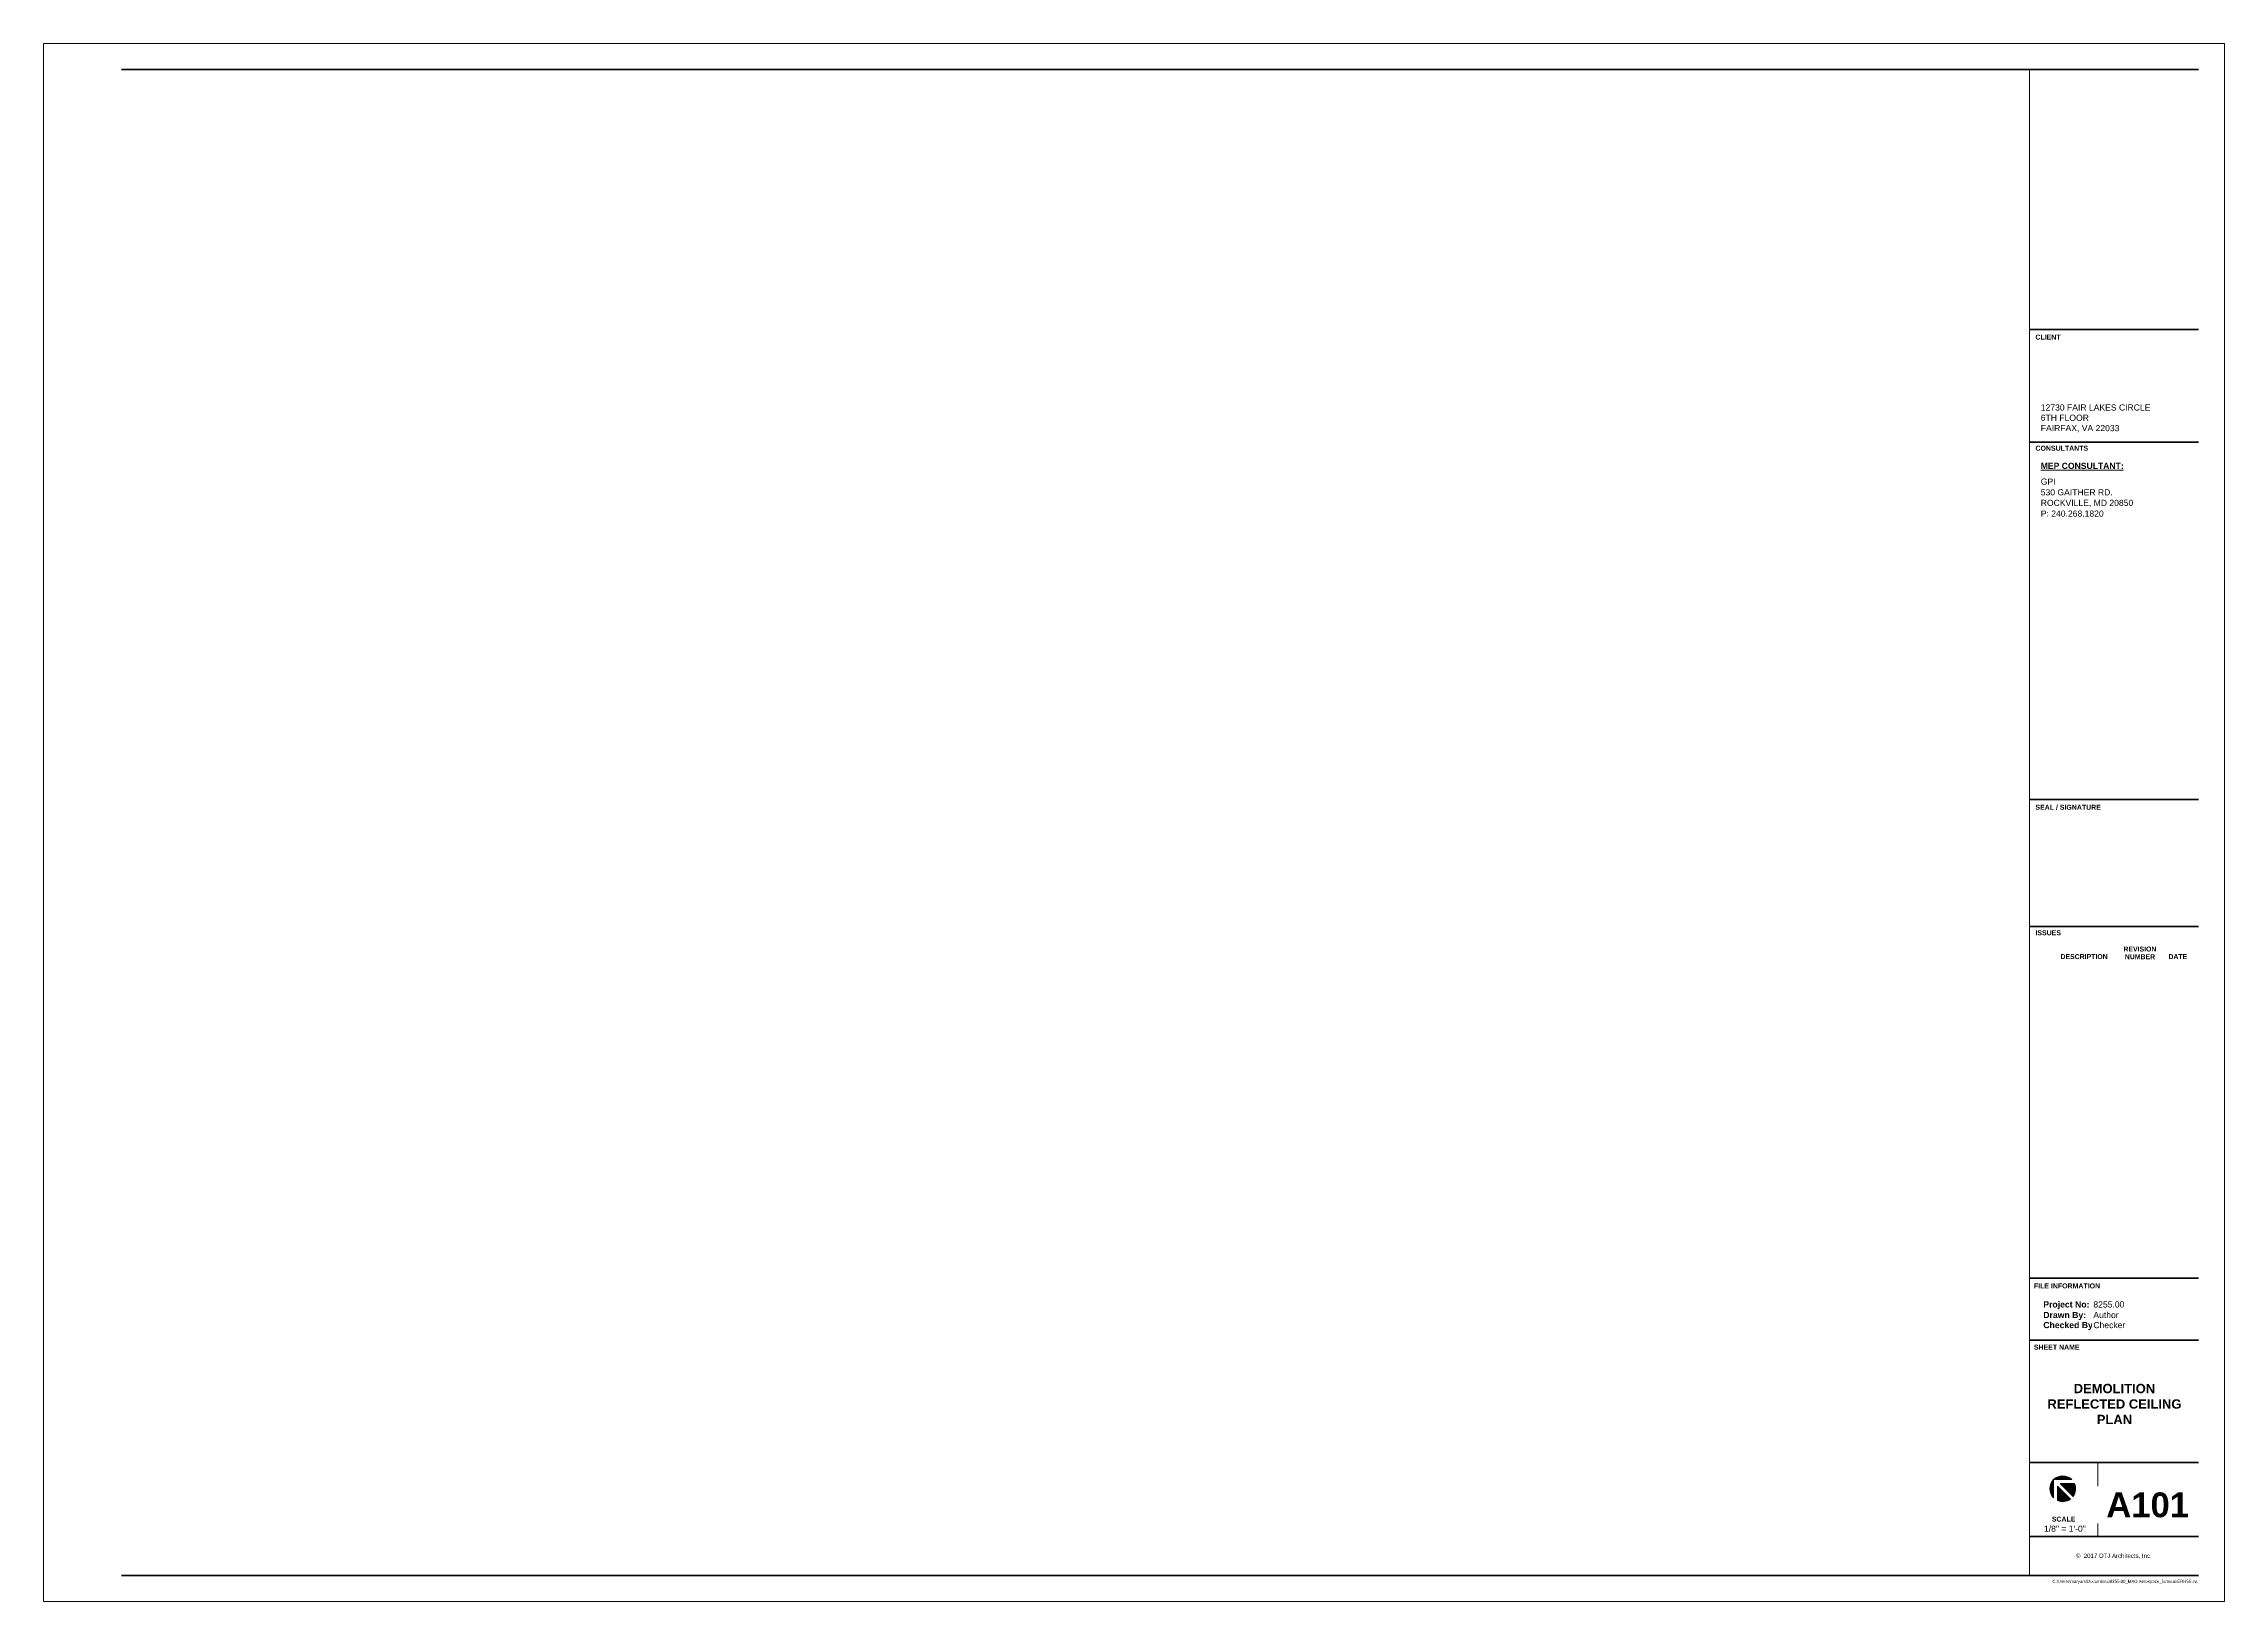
# Model space of a CAD drawing. Header units: inches. Extents: x 0.1 to 42.1, y 0 to 30.
import ezdxf

# ---------------------------------------------------------------- set-up
doc = ezdxf.new("R2010")
doc.units = ezdxf.units.IN
doc.header["$MEASUREMENT"] = 0
for name, color, linetype, lineweight in [('A-ANNO-NOTE', 131, 'Continuous', 9), ('A-DETL-THIN', 151, 'Continuous', 9), ('G-ANNO-TTLB', 6, 'Continuous', 9), ('G-ANNO-TTLB-THIN', 151, 'Continuous', 9), ('G-ANNO-TTLB-WIDE', 214, 'Continuous', 50)]:
    doc.layers.add(name, color=color, linetype=linetype, lineweight=lineweight)
doc.styles.add('Arial_B', font='arialbd.ttf', dxfattribs={"height": 0.09513339392643282})
doc.styles.add('Swis721 Lt BT_1', font='swissl.ttf', dxfattribs={"height": 0.09608532357473035})
doc.styles.add('Swis721 Lt BT_2', font='swissl.ttf', dxfattribs={"height": 0.1182588597842835})
doc.styles.add('Swis721 Lt BT_3', font='swissl.ttf', dxfattribs={"height": 0.08333333333333331})
doc.styles.add('Swis721 Lt BT_4', font='swissl.ttf', dxfattribs={"height": 0.05912942989214175})
doc.styles.add('Swis721 Lt BT_B_1', font='', dxfattribs={"height": 0.1192218798151002})
doc.styles.add('Swis721 Lt BT_B_2', font='', dxfattribs={"height": 0.4768875192604006})
doc.styles.add('Swis721 Lt BT_B_3', font='', dxfattribs={"height": 0.1788328197226502})
doc.styles.get('Swis721 Lt BT_B_1').set_extended_font_data('Swis721 Lt BT', bold=True)
doc.styles.get('Swis721 Lt BT_B_2').set_extended_font_data('Swis721 Lt BT', bold=True)
doc.styles.get('Swis721 Lt BT_B_3').set_extended_font_data('Swis721 Lt BT', bold=True)

# ---------------------------------------------------------------- blocks, each defined once
blk = doc.blocks.new('Titleblock - 30 x 42 - DC _ VA-4818253-DEMOLITION REFLECTED CEILING PLAN')
at = {"layer": 'G-ANNO-TTLB'}
h = blk.add_hatch(color=256, dxfattribs=at)
edge = h.paths.add_edge_path(flags=0)
edge.add_line((38.72322899144457, 2.358165792008868), (38.72322899144462, 2.006602884717845))
edge.add_arc((38.89901044509011, 2.18238433836338), 0.2485925157591419, 135.0000000000076, 225.000000000009, ccw=False)
h = blk.add_hatch(color=256, dxfattribs=at)
edge = h.paths.add_edge_path(flags=0)
edge.add_line((39.07479189873563, 2.358165792008887), (38.72322899144456, 2.358165792008863))
edge.add_arc((38.89901044509011, 2.18238433836338), 0.2485925157591469, 44.99999999999869, 135.0000000000106, ccw=False)
h = blk.add_hatch(color=256, dxfattribs=at)
edge = h.paths.add_edge_path(flags=0)
edge.add_line((38.79634443725612, 1.955982196750547), (38.79634443725607, 2.233349918654593))
edge.add_line((38.79634443725607, 2.233349918654593), (39.04703054475296, 1.982663811157806))
edge.add_arc((38.89901044509016, 2.182384338363388), 0.248592515759146, 245.6072536353056, 306.5434806647323, ccw=False)
h = blk.add_hatch(color=256, dxfattribs=at)
edge = h.paths.add_edge_path(flags=0)
edge.add_line((38.84804486479882, 2.28505034619744), (39.12541258670292, 2.285050346197479))
edge.add_arc((38.89901044509006, 2.182384338363377), 0.2485925157591927, -36.5434806647263, 24.392746364706113, ccw=False)
edge.add_line((39.09873097229569, 2.03436423870057), (38.84804486479882, 2.28505034619744))
at = {"layer": 'A-ANNO-NOTE'}
for p, q in [((38.72322899144457, 2.358165792008865), (39.07479189873563, 2.358165792008882)), ((38.72322899144462, 2.006602884717858), (38.72322899144458, 2.358165792008867)), ((38.72322899144456, 2.358165792008859), (38.72322899144462, 2.006602884717861)), ((39.07479189873563, 2.358165792008886), (38.72322899144458, 2.358165792008871)), ((38.72322899144462, 2.006602884717845), (38.72322899144457, 2.358165792008868)), ((38.72322899144456, 2.358165792008863), (39.07479189873563, 2.358165792008887)), ((39.04703054475289, 1.982663811157771), (38.79634443725607, 2.233349918654593)), ((38.79634443725607, 2.233349918654593), (39.04703054475289, 1.982663811157771)), ((38.79634443725612, 1.955982196750554), (38.79634443725607, 2.233349918654593)), ((38.79634443725607, 2.233349918654593), (38.79634443725612, 1.955982196750554)), ((39.04703054475296, 1.982663811157806), (38.79634443725607, 2.233349918654593)), ((38.79634443725607, 2.233349918654593), (38.79634443725612, 1.955982196750547)), ((39.0987309722957, 2.034364238700566), (38.84804486479883, 2.285050346197439)), ((38.84804486479882, 2.285050346197439), (39.0987309722957, 2.034364238700566)), ((39.12541258670294, 2.28505034619748), (38.84804486479883, 2.285050346197439)), ((38.84804486479882, 2.285050346197438), (39.12541258670292, 2.28505034619748)), ((38.84804486479882, 2.28505034619744), (39.09873097229569, 2.03436423870057)), ((39.12541258670292, 2.285050346197479), (38.84804486479882, 2.28505034619744))]:
    blk.add_line(p, q, dxfattribs=at)
for centre, radius, start, end in [((38.89901044509011, 2.182384338363379), 0.2485925157591369, 135.000000000008, 225.0000000000078), ((38.89901044509011, 2.182384338363386), 0.2485925157591318, 134.9999999953099, 225.0000000000063), ((38.89901044509011, 2.18238433836338), 0.2485925157591419, 135.0000000000071, 225.0000000000085), ((38.89901044509011, 2.182384338363378), 0.2485925157591469, 44.99999999999656, 135.0000000000104), ((38.89901044509011, 2.182384338363386), 0.2485925157591318, 44.99999999999334, 134.9999999953099), ((38.89901044509011, 2.18238433836338), 0.2485925157591419, 44.99999999999761, 135.0000000000107), ((38.89901044509004, 2.182384338363373), 0.2485925157592041, 323.4565193352744, 24.39274636470451), ((38.89901044509004, 2.182384338363375), 0.2485925157592098, 323.4565193352755, 24.39274636470519), ((38.89901044509006, 2.182384338363377), 0.2485925157591927, 323.4565193352734, 24.39274636470573), ((38.89901044509016, 2.182384338363383), 0.2485925157591396, 245.6072536353045, 306.543480664731), ((38.89901044509016, 2.182384338363385), 0.2485925157591349, 245.6072536353148, 306.5434806647302), ((38.89901044509016, 2.182384338363388), 0.248592515759146, 245.6072536353052, 306.5434806647319)]:
    blk.add_arc(centre, radius, start, end, dxfattribs=at)
at = {"layer": 'G-ANNO-TTLB'}
for p, q in [((0.01250000000009788, 30.01249999999972), (0.01250000000009788, 0.01250000000000995)), ((42.0125, 30.01249999999972), (0.01249999999999929, 30.01249999999972)), ((42.0125, 0.01249999999999829), (42.0125, 30.01249999999972)), ((0.01250000000009788, 0.01250000000000995), (42.01250000000002, 0.01250000000000995))]:
    blk.add_line(p, q, dxfattribs=at)
at = {"layer": 'G-ANNO-TTLB-THIN'}
blk.add_line((39.57501179533869, 2.690203614458621), (39.57501179533869, 1.262499999999861), dxfattribs=at)
at = {"layer": 'G-ANNO-TTLB-WIDE'}
for p, q in [((41.5125, 29.51249999999973), (1.51250000000001, 29.51249999999973)), ((38.26249999999999, 24.50682749999972), (41.5125, 24.50682749999972)), ((38.26249999999999, 22.336423791762), (41.5125, 22.336423791762)), ((38.26249999999997, 15.45288249863236), (41.5125, 15.45288249863236)), ((38.26249999999997, 13.01249999999988), (41.5125, 13.01249999999988)), ((41.5125, 6.238084377275174), (38.26249999999996, 6.238084377275185)), ((41.5125, 5.041063195861009), (38.26249999999996, 5.041063195861019)), ((38.26249999999995, 2.690203614458621), (41.5125, 2.690203614458621)), ((38.26249999999995, 1.262499999999861), (41.5125, 1.262499999999861)), ((1.512499999999963, 0.512499999999882), (38.26249999999999, 0.512499999999882)), ((38.26249999999999, 0.5124999999998607), (41.5125, 0.5124999999998607))]:
    blk.add_line(p, q, dxfattribs=at)
at = {"layer": 'G-ANNO-TTLB', "attachment_point": 1, "bg_fill": 3, "box_fill_scale": 1.25, "bg_fill_color": 0, "bg_fill_transparency": 0}
for s, insert, char_height, width, line_spacing_factor, style in [('\\fSwis721 Lt BT|b1|i0|c0|p34|;\\LMEP CONSULTANT:', (38.47597181717764, 21.94013422136522), 0.1182588597842835, 1.7925, 1.006669768884753, 'Swis721 Lt BT_2'), ('DESCRIPTION', (38.85672462992945, 12.47768459328055), 0.09513339392643282, 1.053, 0.9385317878468563, 'Arial_B'), ('\\fSwis721 Lt BT|b1|i0|c0|p34|;SCALE', (38.68880821124041, 1.644956936618015), 0.09608532357473035, 0.4960054163845632, 1.006669768884753, 'Swis721 Lt BT_1')]:
    blk.add_mtext(s, dxfattribs=dict(at, insert=insert, char_height=char_height, width=width, line_spacing_factor=line_spacing_factor, style=style))
at = {"layer": 'G-ANNO-TTLB', "insert": (39.88280484205, 0.9327606951626167), "char_height": 0.08333333333333331, "width": 1.691133294186729, "attachment_point": 2, "line_spacing_factor": 1.006669768884753, "style": 'Swis721 Lt BT_3'}
blk.add_mtext('©  2017 OTJ Architects, Inc.', dxfattribs=at)
at = {"layer": 'G-ANNO-TTLB', "bg_fill": 3, "box_fill_scale": 1.25, "bg_fill_color": 0, "bg_fill_transparency": 0}
for s, insert, char_height, width, attachment_point, line_spacing_factor, style in [('\\fSwis721 Lt BT|b1|i0|c0|p34|;CLIENT', (38.37337726309556, 24.40822643275084), 0.09608532357473035, 0.5374407582938387, 1, 1.006669768884753, 'Swis721 Lt BT_1'), ('\\fSwis721 Lt BT|b1|i0|c0|p34|;CONSULTANTS', (38.37428590828189, 22.26907272451311), 0.09608532357473035, 1.134597156398104, 1, 1.006669768884753, 'Swis721 Lt BT_1'), ('\\fSwis721 Lt BT|b1|i0|c0|p34|;SEAL / SIGNATURE', (38.37325769334895, 15.35408001536185), 0.09608532357473035, 1.395396073121191, 1, 1.006669768884753, 'Swis721 Lt BT_1'), ('\\fSwis721 Lt BT|b1|i0|c0|p34|;ISSUES', (38.37329619640251, 12.93683245745997), 0.09608532357473035, 0.547190250507786, 1, 1.006669768884753, 'Swis721 Lt BT_1'), ('REVISION\\PNUMBER', (40.38629994300713, 12.62351785987668), 0.09513339392643282, 0.7357499999999999, 2, 0.9385317878468563, 'Arial_B'), ('\\fSwis721 Lt BT|b1|i0|c0|p34|;FILE INFORMATION', (38.3437895233209, 6.136053448319685), 0.09608532357473035, 1.428300609343263, 1, 1.006669768884753, 'Swis721 Lt BT_1'), ('\\fSwis721 Lt BT|b1|i0|c0|p34|;SHEET NAME', (38.3437895233209, 4.956461656030344), 0.09608532357473035, 0.9859174001354094, 1, 1.006669768884753, 'Swis721 Lt BT_1')]:
    blk.add_mtext(s, dxfattribs=dict(at, insert=insert, char_height=char_height, width=width, attachment_point=attachment_point, line_spacing_factor=line_spacing_factor, style=style))
at = {"layer": 'G-ANNO-TTLB', "attachment_point": 1, "bg_fill": 3, "box_fill_scale": 1.25, "bg_fill_color": 0, "bg_fill_transparency": 0}
for s, insert, char_height, width, line_spacing_factor, style in [('DATE', (40.93484867892432, 12.47768459328055), 0.09513339392643282, 0.41625, 0.9385317878468563, 'Arial_B'), ('Project No:', (38.5251891811192, 5.79106529491365), 0.1192218798151002, 0.9719999999999999, 0.9985383491037771, 'Swis721 Lt BT_B_1')]:
    blk.add_mtext(s, dxfattribs=dict(at, insert=insert, char_height=char_height, width=width, line_spacing_factor=line_spacing_factor, style=style))
at = {"layer": 'G-ANNO-TTLB', "insert": (38.5251891811192, 5.587734365212077), "char_height": 0.1192218798151002, "width": 0.8879999999999998, "attachment_point": 1, "line_spacing_factor": 0.9985383491037771, "style": 'Swis721 Lt BT_B_1', "bg_fill": 3, "box_fill_scale": 1.25, "bg_fill_color": 0, "bg_fill_transparency": 0}
blk.add_mtext('Drawn By:', dxfattribs=at)
at = {"layer": 'G-ANNO-TTLB', "insert": (38.5251891811192, 5.393544271185731), "char_height": 0.1192218798151002, "width": 1.1115, "attachment_point": 1, "line_spacing_factor": 0.9985383491037771, "style": 'Swis721 Lt BT_B_1', "bg_fill": 3, "box_fill_scale": 1.25, "bg_fill_color": 0, "bg_fill_transparency": 0}
blk.add_mtext('Checked By:', dxfattribs=at)

msp = doc.modelspace()

# ---------------------------------------------------------------- linework, layer by layer
at = {"layer": 'A-DETL-THIN'}
msp.add_line((38.37118774606975, 0.5124999999998535), (38.37118774606979, 29.5124999999997), dxfattribs=at)

# ---------------------------------------------------------------- next in the draw order: block references
at = {"layer": 'G-ANNO-TTLB'}
msp.add_blockref('Titleblock - 30 x 42 - DC _ VA-4818253-DEMOLITION REFLECTED CEILING PLAN', (0.1112696238461401, 0), dxfattribs=at)

# ---------------------------------------------------------------- next in the draw order: texts
at = {"layer": 'G-ANNO-TTLB', "bg_fill": 3, "box_fill_scale": 1.25, "bg_fill_color": 0, "bg_fill_transparency": 0}
for s, insert, char_height, width, attachment_point, line_spacing_factor, style in [('12730 FAIR LAKES CIRCLE\\P6TH FLOOR\\PFAIRFAX, VA 22033', (38.58724144102377, 23.06421856092021), 0.1182588597842835, 2.355, 1, 1.006669768884753, 'Swis721 Lt BT_2'), ('530 GAITHER RD.', (38.58724144102377, 21.43084391466083), 0.1182588597842835, 1.5465, 1, 1.006669768884753, 'Swis721 Lt BT_2'), ('8255.00', (39.60063763628517, 5.790102274882832), 0.1182588597842835, 0.6824999999999999, 1, 1.006669768884753, 'Swis721 Lt BT_2'), ('DEMOLITION\\PREFLECTED CEILING\\PPLAN', (40.00605251169789, 4.201199348245193), 0.1788328197226502, 2.857499999999999, 2, 0.9985383491037769, 'Swis721 Lt BT_B_3'), (' 1/8" = 1\'-0"', (39.02903502092889, 1.471210634267722), 0.1182588597842835, 0.9959999999999999, 2, 1.006669768884753, 'Swis721 Lt BT_2'), ('C:\\\\Users\\\\maryam\\\\Documents\\\\8255.00_MAG Aerospace_foroutanERH5E.rvt', (41.60866438478853, 0.4277991818426469), 0.05912942989214175, 3.232499999999999, 3, 1.006669768884753, 'Swis721 Lt BT_4')]:
    msp.add_mtext(s, dxfattribs=dict(at, insert=insert, char_height=char_height, width=width, attachment_point=attachment_point, line_spacing_factor=line_spacing_factor, style=style))

# ---------------------------------------------------------------- next in the draw order: texts
for s, insert, char_height, width, attachment_point, line_spacing_factor, style in [('GPI', (38.58724144102377, 21.63713116915854), 0.1182588597842835, 0.3149999999999999, 1, 1.006669768884753, 'Swis721 Lt BT_2'), ('ROCKVILLE, MD 20850', (38.58724144102377, 21.22695437770023), 0.1182588597842835, 2.008499999999999, 1, 1.006669768884753, 'Swis721 Lt BT_2'), ('Author', (39.60063763628517, 5.586771345181259), 0.1182588597842835, 0.5594999999999999, 1, 1.006669768884753, 'Swis721 Lt BT_2'), ('A101', (40.64587272719563, 2.110651249691193), 0.4768875192604006, 1.77, 2, 0.9985383491037771, 'Swis721 Lt BT_B_2')]:
    msp.add_mtext(s, dxfattribs=dict(at, insert=insert, char_height=char_height, width=width, attachment_point=attachment_point, line_spacing_factor=line_spacing_factor, style=style))

# ---------------------------------------------------------------- next in the draw order: texts
at = {"layer": 'G-ANNO-TTLB', "char_height": 0.1182588597842835, "attachment_point": 1, "line_spacing_factor": 1.006669768884753, "style": 'Swis721 Lt BT_2', "bg_fill": 3, "box_fill_scale": 1.25, "bg_fill_color": 0, "bg_fill_transparency": 0}
for s, insert, width in [('P: 240.268.1820', (38.58724144102377, 21.02056247412287), 1.3845), ('Checker', (39.60063763628517, 5.392581251154914), 0.7124999999999999)]:
    msp.add_mtext(s, dxfattribs=dict(at, insert=insert, width=width))

doc.saveas('drawing.dxf')
